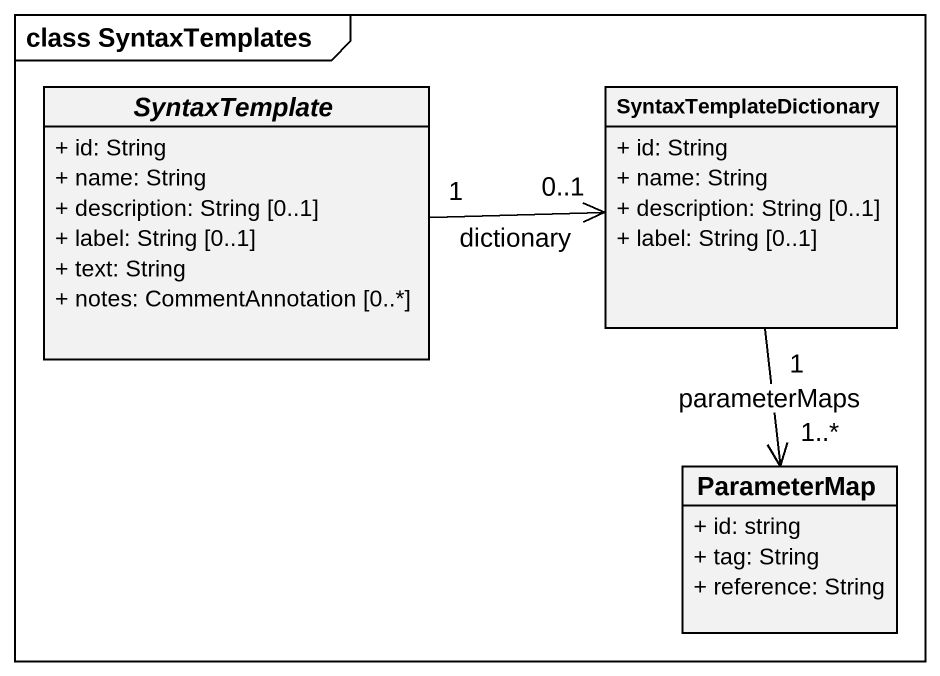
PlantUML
@startuml
mainframe class SyntaxTemplates
hide circle
hide empty members
skinparam classAttributeIconSize 0
abstract class SyntaxTemplate {
  + id: String
  + name: String
  + description: String [0..1]
  + label: String [0..1]
  + text: String
  + notes: CommentAnnotation [0..*]
}
class SyntaxTemplateDictionary {
  + id: String
  + name: String
  + description: String [0..1]
  + label: String [0..1]
}
class ParameterMap {
  + id: string
  + tag: String
  + reference: String
}
SyntaxTemplate "1" -right-> "0..1" SyntaxTemplateDictionary : dictionary
SyntaxTemplateDictionary "1" --> "1..*" ParameterMap : parameterMaps
@enduml
